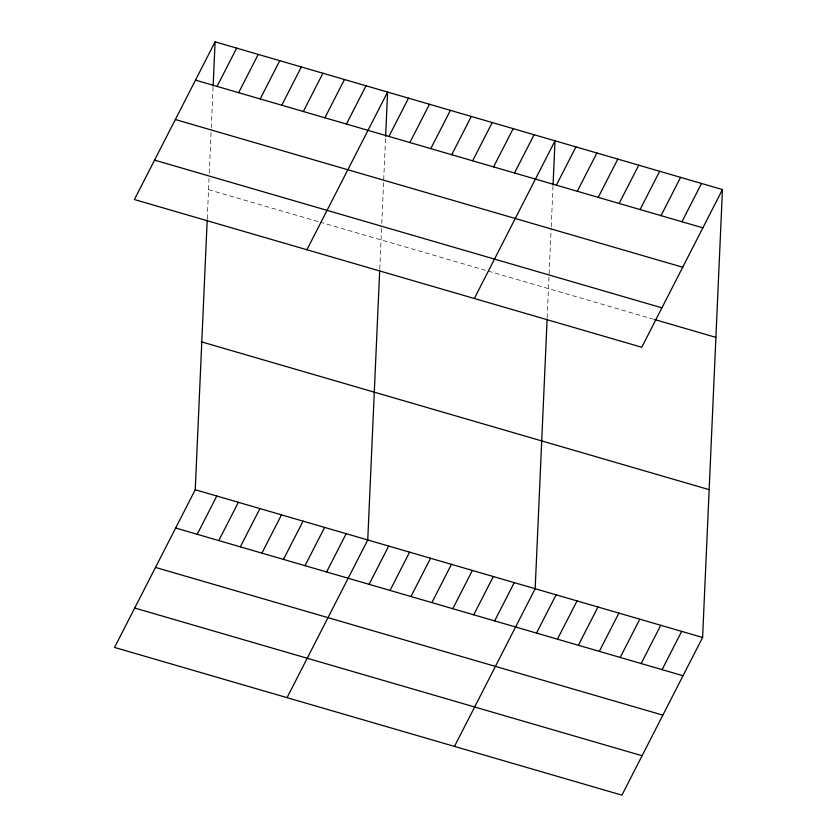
<?xml version="1.0" encoding="UTF-8"?>
<svg xmlns="http://www.w3.org/2000/svg" width="837" height="837" viewBox="0 0 837 837"><rect width="100%" height="100%" fill="white"/><g stroke="black" fill="none" stroke-linecap="round" stroke-linejoin="round"><path stroke-width="0.63" stroke-dasharray="4.18 3.14" d="M207.252 218.844L209.041 178.291M209.271 173.238L211.227 129.024M211.29 127.758L213.079 87.33M379.747 269.064L381.546 228.511M381.766 223.458L385.575 137.55M547.178 317.809L551.164 227.988M551.217 226.722L553.006 186.295M208.539 189.654L318.751 221.742M319.954 222.098L485.69 270.351M488.149 271.062L653.111 319.096"/><path stroke-width="1.26" d="M722.457 189.56L641.759 347.25L134.401 199.53L215.088 41.85L722.457 189.56L702.599 637.47L621.912 795.15L114.543 647.44L195.241 489.75L207.189 220.11M213.132 86.065L215.088 41.85M379.695 270.341L367.746 539.97L287.049 697.66M385.637 136.285L387.594 92.07L306.907 249.761M547.126 319.085L535.167 588.725L454.481 746.405M553.058 185.029L555.025 140.815L474.328 298.506M217.076 86.399L236.651 48.127M238.639 92.677L258.214 54.405M260.202 98.954L279.778 60.682M281.766 105.232L301.341 66.96M303.329 111.509L322.904 73.237M324.892 117.787L344.467 79.515M346.445 124.064L366.031 85.792M388.943 136.431L408.519 98.17M197.218 534.299L216.804 496.027M409.868 142.531L429.454 104.259M218.781 540.576L238.367 502.305M430.793 148.62L450.379 110.348M240.345 546.854L259.93 508.582M451.729 154.709L471.304 116.448M261.908 553.131L281.494 514.86M472.654 160.809L492.24 122.537M283.471 559.409L303.057 521.137M493.579 166.898L513.165 128.636M305.034 565.686L324.62 527.415M514.514 172.997L534.09 134.726M326.597 571.964L346.183 533.692M556.364 185.176L575.95 146.914M369.086 584.331L388.671 546.069M577.3 191.275L596.875 153.004M390.021 590.43L409.596 552.158M598.225 197.365L617.811 159.093M410.946 596.519L430.532 558.258M619.15 203.454L638.736 165.192M431.871 602.619L451.457 564.347M640.085 209.553L659.661 171.282M452.807 608.708L472.382 570.436M661.01 215.643L680.596 177.381M473.732 614.797L493.317 576.536M681.935 221.742L701.521 183.47M494.657 620.897L514.242 582.625M536.517 633.086L556.103 594.814M557.442 639.175L577.028 600.903M578.377 645.264L597.953 607.003M599.302 651.364L618.888 613.092M620.227 657.453L639.813 619.181M641.163 663.542L660.738 625.281M662.088 669.642L681.674 631.37M195.513 80.122L702.871 227.831M175.341 119.524L682.699 267.233M154.563 160.129L661.931 307.838M654.346 319.452L715.897 337.374M201.79 341.946L709.148 489.655M195.241 489.75L702.599 637.47M175.655 528.021L683.013 675.731M155.494 567.423L662.852 715.143M134.715 608.028L642.073 755.738"/></g></svg>
